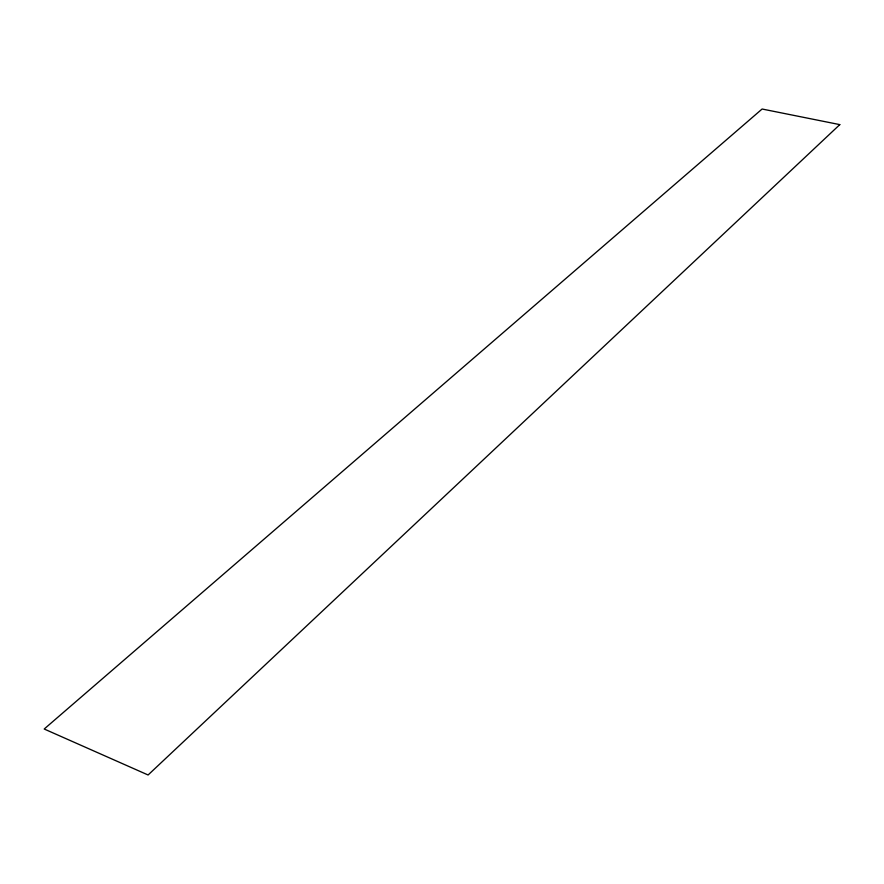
<?xml version="1.0" encoding="UTF-8"?>
<svg xmlns="http://www.w3.org/2000/svg" width="884" height="884" viewBox="0 0 884 884"><rect width="100%" height="100%" fill="white"/><g stroke="black" fill="none" stroke-linecap="round" stroke-linejoin="round"><path stroke-width="1.33" d="M839.8 124.622L148.092 774.981L44.2 729.013L762.107 109.019L839.8 124.622"/></g></svg>
